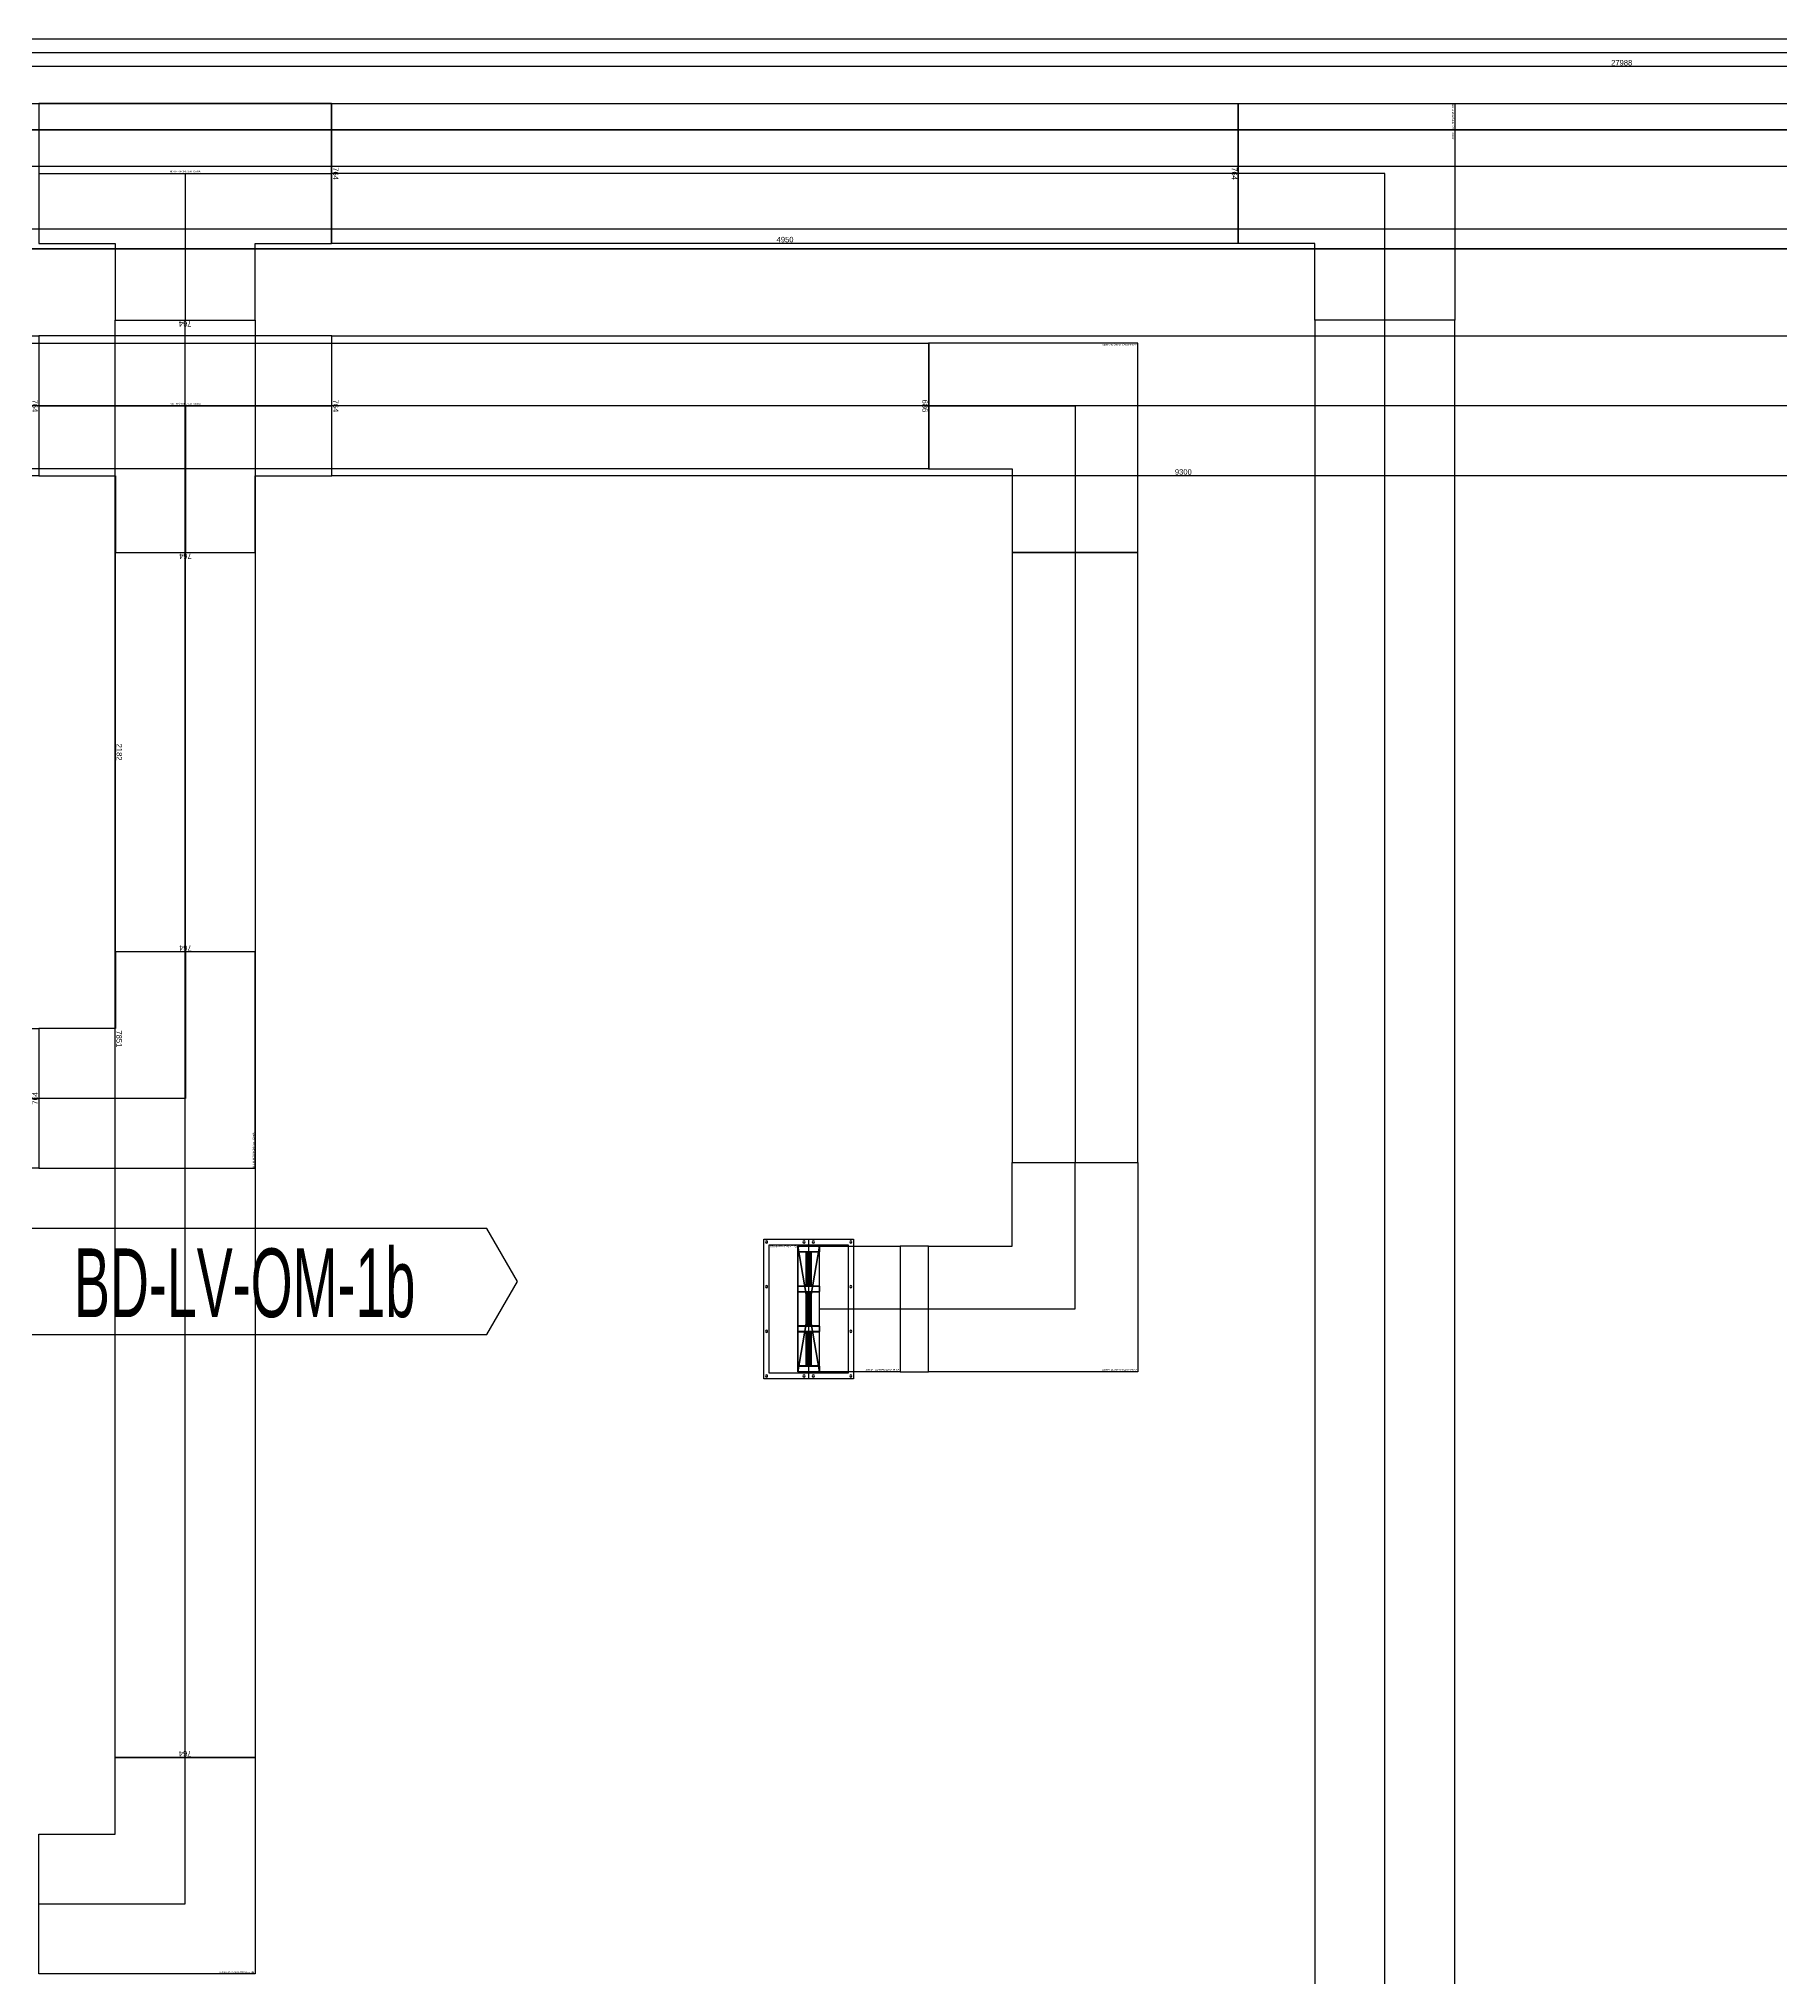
# Model space of a CAD drawing. Header units: millimetres. Extents: x 28486 to 374549, y -351975 to 868946.
# Drawn here: x 128403 to 137914, y -240095 to -229508 of the extents above; entities that cross this region are included whole.
import ezdxf
from ezdxf.enums import TextEntityAlignment as Align

# ---------------------------------------------------------------- set-up
doc = ezdxf.new("R2010")
doc.units = ezdxf.units.MM
doc.header["$LTSCALE"] = 150
doc.layers.get('Defpoints').update_dxf_attribs({"color": 150})
for name, color, linetype in [('-----27 Bus Duct_HV_6.6kV', 130, 'Continuous'), ('-----27 Bus Duct_HV_6.6kV (추후 증설용)', 150, 'Continuous'), ('-----27 Bus Duct_HV_IT BACK UP B', 3, 'Continuous'), ('-----27 Bus Duct_LV_380-220V_IT BACK UP', 2, 'Continuous'), ('-----27 Bus Duct_LV_380-220V_LOAD BANK', 7, 'Continuous'), ('-----27 Bus Duct_LV_380-220V_UT', 41, 'Continuous'), ('-----27 Bus Duct_LV_380-220V_UT B', 71, 'Continuous'), ('-----29 주기', 1, 'Continuous'), ('-----30 Text', 2, 'Continuous')]:
    doc.layers.add(name, color=color, linetype=linetype)
doc.styles.add('ELEC', font='')
doc.styles.get("Standard").update_dxf_attribs({"font": ''})
doc.styles.get('ELEC').set_extended_font_data('Dotum')
doc.styles.get('Standard').set_extended_font_data('Dotum')
doc.dimstyles.new('전기통신참고용-치수', dxfattribs={"dimscale": 15, "dimtxt": 2, "dimasz": 0, "dimexe": 0, "dimexo": 0, "dimgap": 0.4, "dimtad": 4, "dimdec": 0, "dimzin": 0, "dimdsep": 46, "dimtxsty": 'Standard', "dimblk": 'NONE', "dimcen": 0, "dimse1": 1, "dimse2": 1, "dimsd1": 1, "dimsd2": 1, "dimclrd": 8, "dimclre": 8, "dimclrt": 8, "dimadec": 0, "dimazin": 0, "dimtfac": 1, "dimtdec": 0, "dimtix": 1, "dimtmove": 2, "dimatfit": 0, "dimldrblk": 'NONE', "dimfxl": 2, "dimtolj": 1, "dimtzin": 0, "dimarcsym": 0})

# ---------------------------------------------------------------- blocks, each defined once
blk = doc.blocks.new('*U79')
at = {"color": 1}
for p, q in [((60, 343), (-60, -343)), ((-60, 343), (60, -343))]:
    blk.add_line(p, q, dxfattribs=at)
at = {"color": 0}
blk.add_line((0, 381.5), (0, -381.5), dxfattribs=at)
for points in [[(-245, -381.5), (245, -381.5), (245, 381.5), (-245, 381.5)], [(-215, -350.5), (215, -350.5), (215, 350.5), (-215, 350.5)]]:
    blk.add_lwpolyline(points, close=True, dxfattribs=at)
at = {"color": 1}
blk.add_lwpolyline([(60, -343), (-60, -343), (-60, 343), (60, 343)], close=True, dxfattribs=at)
for points in [[(-60, 123, -0.41421356), (-58, 125), (-17.2, 125, 0.41421356), (-16.2, 126), (-16.2, 310, 0.41421356), (-17.2, 311), (-58, 311, -0.41421356), (-60, 313), (-60, 343, -0.41421356), (-59, 342), (-59, 313, 0.41421356), (-58, 312), (58, 312, 0.41421356), (59, 313), (59, 342, -0.41421356), (60, 343), (60, 313, -0.41421356), (58, 311), (17.2, 311, 0.41421356), (16.2, 310), (16.2, 126, 0.41421356), (17.2, 125), (58, 125, -0.41421356), (60, 123), (60, 111, -0.41421356), (59, 112), (59, 123, 0.41421356), (58, 124), (-58, 124, 0.41421356), (-59, 123), (-59, 112, -0.41421356), (-60, 111), (-60, 111), (-60, 111), (-60, 111)], [(-15.2, 126), (-15.2, 310, -0.41421356), (-14.2, 311), (14.2, 311, -0.41421356), (15.2, 310), (15.2, 126, -0.41421356), (14.2, 125), (-14.2, 125, -0.41421356)], [(-14.2, 127), (-14.2, 309, -0.41421356), (-13.2, 310), (-8.85, 310, -0.41421356), (-7.85, 309), (-7.85, 127, -0.41421356), (-8.85, 126), (-13.2, 126, -0.41421356)], [(-6.85, 127), (-6.85, 309, -0.41421356), (-5.85, 310), (-1.5, 310, -0.41421356), (-0.5, 309), (-0.5, 127, -0.41421356), (-1.5, 126), (-5.85, 126, -0.41421356)], [(0.5, 127), (0.5, 309, -0.41421356), (1.5, 310), (5.85, 310, -0.41421356), (6.85, 309), (6.85, 127, -0.41421356), (5.85, 126), (1.5, 126, -0.41421356)], [(7.85, 127), (7.85, 309, -0.41421356), (8.85, 310), (13.2, 310, -0.41421356), (14.2, 309), (14.2, 127, -0.41421356), (13.2, 126), (8.85, 126, -0.41421356)], [(-60, -95, -0.41421356), (-58, -93), (-17.2, -93, 0.41421356), (-16.2, -92), (-16.2, 92, 0.41421356), (-17.2, 93), (-58, 93, -0.41421356), (-60, 95), (-60, 109, -0.41421356), (-59, 108), (-59, 95, 0.41421356), (-58, 94), (58, 94, 0.41421356), (59, 95), (59, 108, -0.41421356), (60, 109), (60, 95, -0.41421356), (58, 93), (17.2, 93, 0.41421356), (16.2, 92), (16.2, -92, 0.41421356), (17.2, -93), (58, -93, -0.41421356), (60, -95), (60, -108, -0.41421356), (59, -107), (59, -95, 0.41421356), (58, -94), (-58, -94, 0.41421356), (-59, -95), (-59, -107, -0.41421356), (-60, -108), (-60, -108), (-60, -108), (-60, -108)], [(-15.2, -92), (-15.2, 92, -0.41421356), (-14.2, 93), (14.2, 93, -0.41421356), (15.2, 92), (15.2, -92, -0.41421356), (14.2, -93), (-14.2, -93, -0.41421356)], [(-14.2, -91), (-14.2, 91, -0.41421356), (-13.2, 92), (-8.85, 92, -0.41421356), (-7.85, 91), (-7.85, -91, -0.41421356), (-8.85, -92), (-13.2, -92, -0.41421356)], [(-6.85, -91), (-6.85, 91, -0.41421356), (-5.85, 92), (-1.5, 92, -0.41421356), (-0.5, 91), (-0.5, -91, -0.41421356), (-1.5, -92), (-5.85, -92, -0.41421356)], [(0.5, -91), (0.5, 91, -0.41421356), (1.5, 92), (5.85, 92, -0.41421356), (6.85, 91), (6.85, -91, -0.41421356), (5.85, -92), (1.5, -92, -0.41421356)], [(7.85, -91), (7.85, 91, -0.41421356), (8.85, 92), (13.2, 92, -0.41421356), (14.2, 91), (14.2, -91, -0.41421356), (13.2, -92), (8.85, -92, -0.41421356)], [(-60, -313, -0.41421356), (-58, -311), (-17.2, -311, 0.41421356), (-16.2, -310), (-16.2, -126, 0.41421356), (-17.2, -125), (-58, -125, -0.41421356), (-60, -123), (-60, -110, -0.41421356), (-59, -111), (-59, -123, 0.41421356), (-58, -124), (58, -124, 0.41421356), (59, -123), (59, -111, -0.41421356), (60, -110), (60, -123, -0.41421356), (58, -125), (17.2, -125, 0.41421356), (16.2, -126), (16.2, -310, 0.41421356), (17.2, -311), (58, -311, -0.41421356), (60, -313), (60, -343, -0.41421356), (59, -342), (59, -313, 0.41421356), (58, -312), (-58, -312, 0.41421356), (-59, -313), (-59, -342, -0.41421356), (-60, -343), (-60, -343), (-60, -343), (-60, -343)], [(-15.2, -310), (-15.2, -126, -0.41421356), (-14.2, -125), (14.2, -125, -0.41421356), (15.2, -126), (15.2, -310, -0.41421356), (14.2, -311), (-14.2, -311, -0.41421356)], [(-14.2, -309), (-14.2, -127, -0.41421356), (-13.2, -126), (-8.85, -126, -0.41421356), (-7.85, -127), (-7.85, -309, -0.41421356), (-8.85, -310), (-13.2, -310, -0.41421356)], [(-6.85, -309), (-6.85, -127, -0.41421356), (-5.85, -126), (-1.5, -126, -0.41421356), (-0.5, -127), (-0.5, -309, -0.41421356), (-1.5, -310), (-5.85, -310, -0.41421356)], [(0.5, -309), (0.5, -127, -0.41421356), (1.5, -126), (5.85, -126, -0.41421356), (6.85, -127), (6.85, -309, -0.41421356), (5.85, -310), (1.5, -310, -0.41421356)], [(7.85, -309), (7.85, -127, -0.41421356), (8.85, -126), (13.2, -126, -0.41421356), (14.2, -127), (14.2, -309, -0.41421356), (13.2, -310), (8.85, -310, -0.41421356)]]:
    blk.add_lwpolyline(points, format="xyb", close=True, dxfattribs=at)
at = {"color": 0}
for centre in [(-230, 366), (-25, 366), (25, 366), (230, 366), (-230, 122), (230, 122), (-230, -122), (230, -122), (-230, -366), (-25, -366), (25, -366), (230, -366)]:
    blk.add_circle(centre, 6, dxfattribs=at)
at = {"color": 0, "style": 'ELEC'}
blk.add_text('BD Flanged End-AL 5000A', height=10, dxfattribs=at).set_placement((-210, -340.5), align=Align.MIDDLE_LEFT)
blk = doc.blocks.new('*U69')
at = {"color": 1}
for p, q in [((340, 343), (220, -343)), ((220, 343), (340, -343))]:
    blk.add_line(p, q, dxfattribs=at)
at = {"color": 0}
blk.add_lwpolyline([(-220, -343), (220, -343), (220, 343), (-220, 343)], close=True, dxfattribs=at)
blk.add_lwpolyline([(220, -343), (340, -343), (340, 343), (220, 343)], dxfattribs=at)
at = {"color": 1}
for points in [[(220, 123, -0.41421356), (222, 125), (262.8, 125, 0.41421356), (263.8, 126), (263.8, 310, 0.41421356), (262.8, 311), (222, 311, -0.41421356), (220, 313), (220, 343, -0.41421356), (221, 342), (221, 313, 0.41421356), (222, 312), (338, 312, 0.41421356), (339, 313), (339, 342, -0.41421356), (340, 343), (340, 313, -0.41421356), (338, 311), (297.2, 311, 0.41421356), (296.2, 310), (296.2, 126, 0.41421356), (297.2, 125), (338, 125, -0.41421356), (340, 123), (340, 111, -0.41421356), (339, 112), (339, 123, 0.41421356), (338, 124), (222, 124, 0.41421356), (221, 123), (221, 112, -0.41421356), (220, 111), (220, 111), (220, 111), (220, 111)], [(264.8, 126), (264.8, 310, -0.41421356), (265.8, 311), (294.2, 311, -0.41421356), (295.2, 310), (295.2, 126, -0.41421356), (294.2, 125), (265.8, 125, -0.41421356)], [(265.8, 127), (265.8, 309, -0.41421356), (266.8, 310), (271.15, 310, -0.41421356), (272.15, 309), (272.15, 127, -0.41421356), (271.15, 126), (266.8, 126, -0.41421356)], [(273.15, 127), (273.15, 309, -0.41421356), (274.15, 310), (278.5, 310, -0.41421356), (279.5, 309), (279.5, 127, -0.41421356), (278.5, 126), (274.15, 126, -0.41421356)], [(280.5, 127), (280.5, 309, -0.41421356), (281.5, 310), (285.85, 310, -0.41421356), (286.85, 309), (286.85, 127, -0.41421356), (285.85, 126), (281.5, 126, -0.41421356)], [(287.85, 127), (287.85, 309, -0.41421356), (288.85, 310), (293.2, 310, -0.41421356), (294.2, 309), (294.2, 127, -0.41421356), (293.2, 126), (288.85, 126, -0.41421356)], [(220, -95, -0.41421356), (222, -93), (262.8, -93, 0.41421356), (263.8, -92), (263.8, 92, 0.41421356), (262.8, 93), (222, 93, -0.41421356), (220, 95), (220, 109, -0.41421356), (221, 108), (221, 95, 0.41421356), (222, 94), (338, 94, 0.41421356), (339, 95), (339, 108, -0.41421356), (340, 109), (340, 95, -0.41421356), (338, 93), (297.2, 93, 0.41421356), (296.2, 92), (296.2, -92, 0.41421356), (297.2, -93), (338, -93, -0.41421356), (340, -95), (340, -108, -0.41421356), (339, -107), (339, -95, 0.41421356), (338, -94), (222, -94, 0.41421356), (221, -95), (221, -107, -0.41421356), (220, -108), (220, -108), (220, -108), (220, -108)], [(264.8, -92), (264.8, 92, -0.41421356), (265.8, 93), (294.2, 93, -0.41421356), (295.2, 92), (295.2, -92, -0.41421356), (294.2, -93), (265.8, -93, -0.41421356)], [(265.8, -91), (265.8, 91, -0.41421356), (266.8, 92), (271.15, 92, -0.41421356), (272.15, 91), (272.15, -91, -0.41421356), (271.15, -92), (266.8, -92, -0.41421356)], [(273.15, -91), (273.15, 91, -0.41421356), (274.15, 92), (278.5, 92, -0.41421356), (279.5, 91), (279.5, -91, -0.41421356), (278.5, -92), (274.15, -92, -0.41421356)], [(280.5, -91), (280.5, 91, -0.41421356), (281.5, 92), (285.85, 92, -0.41421356), (286.85, 91), (286.85, -91, -0.41421356), (285.85, -92), (281.5, -92, -0.41421356)], [(287.85, -91), (287.85, 91, -0.41421356), (288.85, 92), (293.2, 92, -0.41421356), (294.2, 91), (294.2, -91, -0.41421356), (293.2, -92), (288.85, -92, -0.41421356)], [(220, -313, -0.41421356), (222, -311), (262.8, -311, 0.41421356), (263.8, -310), (263.8, -126, 0.41421356), (262.8, -125), (222, -125, -0.41421356), (220, -123), (220, -110, -0.41421356), (221, -111), (221, -123, 0.41421356), (222, -124), (338, -124, 0.41421356), (339, -123), (339, -111, -0.41421356), (340, -110), (340, -123, -0.41421356), (338, -125), (297.2, -125, 0.41421356), (296.2, -126), (296.2, -310, 0.41421356), (297.2, -311), (338, -311, -0.41421356), (340, -313), (340, -343, -0.41421356), (339, -342), (339, -313, 0.41421356), (338, -312), (222, -312, 0.41421356), (221, -313), (221, -342, -0.41421356), (220, -343), (220, -343), (220, -343), (220, -343)], [(264.8, -310), (264.8, -126, -0.41421356), (265.8, -125), (294.2, -125, -0.41421356), (295.2, -126), (295.2, -310, -0.41421356), (294.2, -311), (265.8, -311, -0.41421356)], [(265.8, -309), (265.8, -127, -0.41421356), (266.8, -126), (271.15, -126, -0.41421356), (272.15, -127), (272.15, -309, -0.41421356), (271.15, -310), (266.8, -310, -0.41421356)], [(273.15, -309), (273.15, -127, -0.41421356), (274.15, -126), (278.5, -126, -0.41421356), (279.5, -127), (279.5, -309, -0.41421356), (278.5, -310), (274.15, -310, -0.41421356)], [(280.5, -309), (280.5, -127, -0.41421356), (281.5, -126), (285.85, -126, -0.41421356), (286.85, -127), (286.85, -309, -0.41421356), (285.85, -310), (281.5, -310, -0.41421356)], [(287.85, -309), (287.85, -127, -0.41421356), (288.85, -126), (293.2, -126, -0.41421356), (294.2, -127), (294.2, -309, -0.41421356), (293.2, -310), (288.85, -310, -0.41421356)]]:
    blk.add_lwpolyline(points, format="xyb", close=True, dxfattribs=at)
blk.add_lwpolyline([(220, 0), (-220, 0)], dxfattribs=at)
at = {"color": 0, "style": 'ELEC'}
blk.add_text('BD ELBOW(VERT)-AL 5000A', height=10, dxfattribs=at).set_placement((-215, -333), align=Align.MIDDLE_LEFT)
blk = doc.blocks.new('*D267')
at = {"layer": 'Defpoints', "color": 0, "transparency": 16777216}
for p in [(0, 3000), (686, 3000), (686, 3000)]:
    blk.add_point(p, dxfattribs=at)
at = {"color": 0, "transparency": 16777216, "insert": (343, 2979), "char_height": 30, "attachment_point": 5}
blk.add_mtext('\\A1;{\\C0;686}', dxfattribs=at)
blk = doc.blocks.new('_None')
blk = doc.blocks.new('*D268')
at = {"layer": 'Defpoints', "color": 0, "transparency": 16777216}
for p in [(686, 3000), (686, 3000), (686, 2845)]:
    blk.add_point(p, dxfattribs=at)
at = {"color": 0, "transparency": 16777216, "insert": (665, 2923), "char_height": 30, "attachment_point": 5, "rotation": 90}
blk.add_mtext('\\A1;{\\C0;155}', dxfattribs=at)
blk = doc.blocks.new('*D269')
at = {"layer": 'Defpoints', "color": 0, "transparency": 16777216}
for p in [(0, 2845), (686, 2845), (686, 2845)]:
    blk.add_point(p, dxfattribs=at)
at = {"color": 0, "transparency": 16777216, "insert": (343, 2866), "char_height": 30, "attachment_point": 5}
blk.add_mtext('\\A1;{\\C0;686}', dxfattribs=at)
blk = doc.blocks.new('*U74')
at = {"color": 0}
blk.add_lwpolyline([(-343, -343), (800, -343), (800, 343), (343, 343), (343, 800), (-343, 800)], close=True, dxfattribs=at)
at = {"color": 1}
blk.add_lwpolyline([(800, 0), (0, 0), (0, 800)], dxfattribs=at)
at = {"color": 0, "style": 'ELEC'}
blk.add_text('BD ELBOW(HORIZ)-AL 5000A', height=10, dxfattribs=at).set_placement((-338, -333), align=Align.MIDDLE_LEFT)
blk = doc.blocks.new('*D656')
at = {"layer": 'Defpoints', "color": 0, "transparency": 16777216}
for p in [(0, 6177), (686, 6177), (686, 6177)]:
    blk.add_point(p, dxfattribs=at)
at = {"color": 0, "transparency": 16777216, "insert": (343, 6156), "char_height": 30, "attachment_point": 5}
blk.add_mtext('\\A1;{\\C0;686}', dxfattribs=at)
blk = doc.blocks.new('*D657')
at = {"layer": 'Defpoints', "color": 0, "transparency": 16777216}
for p in [(686, 6177), (686, 6177), (686, 2845)]:
    blk.add_point(p, dxfattribs=at)
at = {"color": 0, "transparency": 16777216, "insert": (665, 4511), "char_height": 30, "attachment_point": 5, "rotation": 90}
blk.add_mtext('\\A1;{\\C0;3332}', dxfattribs=at)
blk = doc.blocks.new('*D658')
at = {"layer": 'Defpoints', "color": 0, "transparency": 16777216}
for p in [(0, 2845), (686, 2845), (686, 2845)]:
    blk.add_point(p, dxfattribs=at)
at = {"color": 0, "transparency": 16777216, "insert": (343, 2866), "char_height": 30, "attachment_point": 5}
blk.add_mtext('\\A1;{\\C0;686}', dxfattribs=at)
blk = doc.blocks.new('*D660')
at = {"layer": 'Defpoints', "color": 0, "transparency": 16777216}
for p in [(0, 910), (686, 910), (686, 910)]:
    blk.add_point(p, dxfattribs=at)
at = {"color": 0, "transparency": 16777216, "insert": (343, 889), "char_height": 30, "attachment_point": 5}
blk.add_mtext('\\A1;{\\C0;686}', dxfattribs=at)
blk = doc.blocks.new('*D661')
at = {"layer": 'Defpoints', "color": 0, "transparency": 16777216}
for p in [(686, 910), (686, 910), (686, -11450)]:
    blk.add_point(p, dxfattribs=at)
at = {"color": 0, "transparency": 16777216, "insert": (665, -5270), "char_height": 30, "attachment_point": 5, "rotation": 90}
blk.add_mtext('\\A1;{\\C0;12360}', dxfattribs=at)
blk = doc.blocks.new('*D662')
at = {"layer": 'Defpoints', "color": 0, "transparency": 16777216}
for p in [(0, -11450), (686, -11450), (686, -11450)]:
    blk.add_point(p, dxfattribs=at)
at = {"color": 0, "transparency": 16777216, "insert": (343, -11429), "char_height": 30, "attachment_point": 5}
blk.add_mtext('\\A1;{\\C0;686}', dxfattribs=at)
blk = doc.blocks.new('*U15')
at = {"color": 0}
blk.add_lwpolyline([(-382, -382), (800, -382), (800, 382), (382, 382), (382, 800), (-382, 800)], close=True, dxfattribs=at)
at = {"color": 1}
blk.add_lwpolyline([(800, 0), (0, 0), (0, 800)], dxfattribs=at)
at = {"color": 0, "style": 'ELEC'}
blk.add_text('BD ELBOW(HORIZ)-AL 6300A', height=10, dxfattribs=at).set_placement((-377, -372), align=Align.MIDDLE_LEFT)
blk = doc.blocks.new('*U987')
at = {"color": 1}
blk.add_line((343, 36722.9), (343, -783.2), dxfattribs=at)
at = {"color": 0}
blk.add_lwpolyline([(686, -783.2), (0, -783.2), (0, 36722.9), (686, 36722.9)], close=True, dxfattribs=at)
blk = doc.blocks.new('*D732')
at = {"layer": 'Defpoints', "color": 0, "transparency": 16777216}
for p in [(0, 11970), (764, 11970), (764, 11970)]:
    blk.add_point(p, dxfattribs=at)
at = {"color": 0, "transparency": 16777216, "insert": (382, 11949), "char_height": 30, "attachment_point": 5}
blk.add_mtext('\\A1;{\\C0;764}', dxfattribs=at)
blk = doc.blocks.new('*D733')
at = {"layer": 'Defpoints', "color": 0, "transparency": 16777216}
for p in [(764, 11970), (764, 11970), (764, 4469)]:
    blk.add_point(p, dxfattribs=at)
at = {"color": 0, "transparency": 16777216, "insert": (743, 8220), "char_height": 30, "attachment_point": 5, "rotation": 90}
blk.add_mtext('\\A1;{\\C0;7500}', dxfattribs=at)
blk = doc.blocks.new('*D734')
at = {"layer": 'Defpoints', "color": 0, "transparency": 16777216}
for p in [(0, 4469), (764, 4469), (764, 4469)]:
    blk.add_point(p, dxfattribs=at)
at = {"color": 0, "transparency": 16777216, "insert": (382, 4490), "char_height": 30, "attachment_point": 5}
blk.add_mtext('\\A1;{\\C0;764}', dxfattribs=at)
blk = doc.blocks.new('*U21')
at = {"color": 0}
blk.add_lwpolyline([(-800, -382), (-382, -382), (-382, -800), (382, -800), (382, -382), (800, -382), (800, 382), (-800, 382)], close=True, dxfattribs=at)
at = {"color": 1}
for points in [[(-800, 0), (800, 0)], [(0, 0), (0, -800)]]:
    blk.add_lwpolyline(points, dxfattribs=at)
at = {"color": 0, "style": 'ELEC'}
blk.add_text('BD TEE(HORIZ)-AL 6300A', height=10, dxfattribs=at).set_placement((0, 10), align=Align.MIDDLE)
blk = doc.blocks.new('*D724')
at = {"layer": 'Defpoints', "color": 0, "transparency": 16777216}
for p in [(0, 6395), (764, 6395), (764, 6395)]:
    blk.add_point(p, dxfattribs=at)
at = {"color": 0, "transparency": 16777216, "insert": (382, 6374), "char_height": 30, "attachment_point": 5}
blk.add_mtext('\\A1;{\\C0;764}', dxfattribs=at)
blk = doc.blocks.new('*D725')
at = {"layer": 'Defpoints', "color": 0, "transparency": 16777216}
for p in [(764, 6395), (764, 6395), (764, -2905)]:
    blk.add_point(p, dxfattribs=at)
at = {"color": 0, "transparency": 16777216, "insert": (743, 1745), "char_height": 30, "attachment_point": 5, "rotation": 90}
blk.add_mtext('\\A1;{\\C0;9300}', dxfattribs=at)
blk = doc.blocks.new('*D726')
at = {"layer": 'Defpoints', "color": 0, "transparency": 16777216}
for p in [(0, -2905), (764, -2905), (764, -2905)]:
    blk.add_point(p, dxfattribs=at)
at = {"color": 0, "transparency": 16777216, "insert": (382, -2884), "char_height": 30, "attachment_point": 5}
blk.add_mtext('\\A1;{\\C0;764}', dxfattribs=at)
blk = doc.blocks.new('*D199')
at = {"layer": 'Defpoints', "color": 0, "transparency": 16777216}
for p in [(0, 34419), (152, 34419), (152, 34419)]:
    blk.add_point(p, dxfattribs=at)
at = {"color": 0, "transparency": 16777216, "insert": (76, 34398), "char_height": 30, "attachment_point": 5}
blk.add_mtext('\\A1;{\\C0;152}', dxfattribs=at)
blk = doc.blocks.new('*D200')
at = {"layer": 'Defpoints', "color": 0, "transparency": 16777216}
for p in [(152, 34419), (152, 34419), (152, 6431)]:
    blk.add_point(p, dxfattribs=at)
at = {"color": 0, "transparency": 16777216, "insert": (131, 20425), "char_height": 30, "attachment_point": 5, "rotation": 90}
blk.add_mtext('\\A1;{\\C0;27988}', dxfattribs=at)
blk = doc.blocks.new('*D201')
at = {"layer": 'Defpoints', "color": 0, "transparency": 16777216}
for p in [(0, 6431), (152, 6431), (152, 6431)]:
    blk.add_point(p, dxfattribs=at)
at = {"color": 0, "transparency": 16777216, "insert": (76, 6452), "char_height": 30, "attachment_point": 5}
blk.add_mtext('\\A1;{\\C0;152}', dxfattribs=at)
blk = doc.blocks.new('*D736')
at = {"layer": 'Defpoints', "color": 0, "transparency": 16777216}
for p in [(0, 3000), (764, 3000), (764, 3000)]:
    blk.add_point(p, dxfattribs=at)
at = {"color": 0, "transparency": 16777216, "insert": (382, 2979), "char_height": 30, "attachment_point": 5}
blk.add_mtext('\\A1;{\\C0;764}', dxfattribs=at)
blk = doc.blocks.new('*D737')
at = {"layer": 'Defpoints', "color": 0, "transparency": 16777216}
for p in [(764, 3000), (764, 3000), (764, 818)]:
    blk.add_point(p, dxfattribs=at)
at = {"color": 0, "transparency": 16777216, "insert": (743, 1909), "char_height": 30, "attachment_point": 5, "rotation": 90}
blk.add_mtext('\\A1;{\\C0;2182}', dxfattribs=at)
blk = doc.blocks.new('*D738')
at = {"layer": 'Defpoints', "color": 0, "transparency": 16777216}
for p in [(0, 818), (764, 818), (764, 818)]:
    blk.add_point(p, dxfattribs=at)
at = {"color": 0, "transparency": 16777216, "insert": (382, 839), "char_height": 30, "attachment_point": 5}
blk.add_mtext('\\A1;{\\C0;764}', dxfattribs=at)
blk = doc.blocks.new('*D728')
at = {"layer": 'Defpoints', "color": 0, "transparency": 16777216}
for p in [(0, 3000), (764, 3000), (764, 3000)]:
    blk.add_point(p, dxfattribs=at)
at = {"color": 0, "transparency": 16777216, "insert": (382, 2979), "char_height": 30, "attachment_point": 5}
blk.add_mtext('\\A1;{\\C0;764}', dxfattribs=at)
blk = doc.blocks.new('*D729')
at = {"layer": 'Defpoints', "color": 0, "transparency": 16777216}
for p in [(764, 3000), (764, 3000), (764, 2505)]:
    blk.add_point(p, dxfattribs=at)
at = {"color": 0, "transparency": 16777216, "insert": (743, 2752), "char_height": 30, "attachment_point": 5, "rotation": 90}
blk.add_mtext('\\A1;{\\C0;495}', dxfattribs=at)
blk = doc.blocks.new('*D730')
at = {"layer": 'Defpoints', "color": 0, "transparency": 16777216}
for p in [(0, 2505), (764, 2505), (764, 2505)]:
    blk.add_point(p, dxfattribs=at)
at = {"color": 0, "transparency": 16777216, "insert": (382, 2526), "char_height": 30, "attachment_point": 5}
blk.add_mtext('\\A1;{\\C0;764}', dxfattribs=at)
blk = doc.blocks.new('*D832')
at = {"layer": 'Defpoints', "color": 0, "transparency": 16777216}
for p in [(0, 17640), (764, 17640), (764, 17640)]:
    blk.add_point(p, dxfattribs=at)
at = {"color": 0, "transparency": 16777216, "insert": (382, 17619), "char_height": 30, "attachment_point": 5}
blk.add_mtext('\\A1;{\\C0;764}', dxfattribs=at)
blk = doc.blocks.new('*D833')
at = {"layer": 'Defpoints', "color": 0, "transparency": 16777216}
for p in [(764, 17640), (764, 17640), (764, 8189)]:
    blk.add_point(p, dxfattribs=at)
at = {"color": 0, "transparency": 16777216, "insert": (743, 12915), "char_height": 30, "attachment_point": 5, "rotation": 90}
blk.add_mtext('\\A1;{\\C0;9451}', dxfattribs=at)
blk = doc.blocks.new('*D834')
at = {"layer": 'Defpoints', "color": 0, "transparency": 16777216}
for p in [(0, 8189), (764, 8189), (764, 8189)]:
    blk.add_point(p, dxfattribs=at)
at = {"color": 0, "transparency": 16777216, "insert": (382, 8210), "char_height": 30, "attachment_point": 5}
blk.add_mtext('\\A1;{\\C0;764}', dxfattribs=at)
blk = doc.blocks.new('*D836')
at = {"layer": 'Defpoints', "color": 0, "transparency": 16777216}
for p in [(0, 17640), (764, 17640), (764, 17640)]:
    blk.add_point(p, dxfattribs=at)
at = {"color": 0, "transparency": 16777216, "insert": (382, 17619), "char_height": 30, "attachment_point": 5}
blk.add_mtext('\\A1;{\\C0;764}', dxfattribs=at)
blk = doc.blocks.new('*D837')
at = {"layer": 'Defpoints', "color": 0, "transparency": 16777216}
for p in [(764, 17640), (764, 17640), (764, 9789)]:
    blk.add_point(p, dxfattribs=at)
at = {"color": 0, "transparency": 16777216, "insert": (743, 13715), "char_height": 30, "attachment_point": 5, "rotation": 90}
blk.add_mtext('\\A1;{\\C0;7851}', dxfattribs=at)
blk = doc.blocks.new('*D838')
at = {"layer": 'Defpoints', "color": 0, "transparency": 16777216}
for p in [(0, 9789), (764, 9789), (764, 9789)]:
    blk.add_point(p, dxfattribs=at)
at = {"color": 0, "transparency": 16777216, "insert": (382, 9810), "char_height": 30, "attachment_point": 5}
blk.add_mtext('\\A1;{\\C0;764}', dxfattribs=at)
blk = doc.blocks.new('*D840')
at = {"layer": 'Defpoints', "color": 0, "transparency": 16777216}
for p in [(0, 8166), (764, 8166), (764, 8166)]:
    blk.add_point(p, dxfattribs=at)
at = {"color": 0, "transparency": 16777216, "insert": (382, 8145), "char_height": 30, "attachment_point": 5}
blk.add_mtext('\\A1;{\\C0;764}', dxfattribs=at)
blk = doc.blocks.new('*D841')
at = {"layer": 'Defpoints', "color": 0, "transparency": 16777216}
for p in [(764, 8166), (764, 8166), (764, 3216)]:
    blk.add_point(p, dxfattribs=at)
at = {"color": 0, "transparency": 16777216, "insert": (743, 5691), "char_height": 30, "attachment_point": 5, "rotation": 90}
blk.add_mtext('\\A1;{\\C0;4950}', dxfattribs=at)
blk = doc.blocks.new('*D842')
at = {"layer": 'Defpoints', "color": 0, "transparency": 16777216}
for p in [(0, 3216), (764, 3216), (764, 3216)]:
    blk.add_point(p, dxfattribs=at)
at = {"color": 0, "transparency": 16777216, "insert": (382, 3237), "char_height": 30, "attachment_point": 5}
blk.add_mtext('\\A1;{\\C0;764}', dxfattribs=at)
blk = doc.blocks.new('*U266')
at = {"color": 1}
blk.add_line((343, 3000), (343, 2845), dxfattribs=at)
at = {"color": 0}
blk.add_lwpolyline([(686, 2845), (0, 2845), (0, 3000), (686, 3000)], close=True, dxfattribs=at)
for base, p1, p2, override, picture, middle in [((686, 3000), (0, 3000), (686, 3000), {"dimtxsty": 'Standard', "dimclrd": 0, "dimclre": 0, "dimclrt": 0}, '*D267', (343, 2979)), ((686, 2845), (0, 2845), (686, 2845), {"dimtad": 1, "dimtxsty": 'Standard', "dimclrd": 0, "dimclre": 0, "dimclrt": 0}, '*D269', (343, 2866))]:
    dim = blk.add_linear_dim(base=base, p1=p1, p2=p2, text='{\\C0;<>}', dimstyle='전기통신참고용-치수', override=override, dxfattribs=at)
    dim.commit()
    dim.dimension.update_dxf_attribs({"geometry": picture, "text_midpoint": middle})
dim = blk.add_linear_dim(base=(686, 3000), p1=(686, 2845), p2=(686, 3000), angle=90, text='{\\C0;<>}', dimstyle='전기통신참고용-치수', override={"dimtad": 1, "dimtxsty": 'Standard', "dimclrd": 0, "dimclre": 0, "dimclrt": 0}, dxfattribs=at)
dim.commit()
dim.dimension.update_dxf_attribs({"geometry": '*D268', "text_midpoint": (665, 2922.5)})
blk = doc.blocks.new('*U655')
at = {"color": 1}
blk.add_line((343, 6177), (343, 2845), dxfattribs=at)
at = {"color": 0}
blk.add_lwpolyline([(686, 2845), (0, 2845), (0, 6177), (686, 6177)], close=True, dxfattribs=at)
for base, p1, p2, override, picture, middle in [((686, 6177), (0, 6177), (686, 6177), {"dimtxsty": 'Standard', "dimclrd": 0, "dimclre": 0, "dimclrt": 0}, '*D656', (343, 6156)), ((686, 2845), (0, 2845), (686, 2845), {"dimtad": 1, "dimtxsty": 'Standard', "dimclrd": 0, "dimclre": 0, "dimclrt": 0}, '*D658', (343, 2866))]:
    dim = blk.add_linear_dim(base=base, p1=p1, p2=p2, text='{\\C0;<>}', dimstyle='전기통신참고용-치수', override=override, dxfattribs=at)
    dim.commit()
    dim.dimension.update_dxf_attribs({"geometry": picture, "text_midpoint": middle})
dim = blk.add_linear_dim(base=(686, 6177), p1=(686, 2845), p2=(686, 6177), angle=90, text='{\\C0;<>}', dimstyle='전기통신참고용-치수', override={"dimtad": 1, "dimtxsty": 'Standard', "dimclrd": 0, "dimclre": 0, "dimclrt": 0}, dxfattribs=at)
dim.commit()
dim.dimension.update_dxf_attribs({"geometry": '*D657', "text_midpoint": (665, 4511)})
blk = doc.blocks.new('*U659')
at = {"color": 1}
blk.add_line((343, 909.9), (343, -11450), dxfattribs=at)
at = {"color": 0}
blk.add_lwpolyline([(686, -11450), (0, -11450), (0, 909.9), (686, 909.9)], close=True, dxfattribs=at)
for base, p1, p2, override, picture, middle in [((686, 909.9), (0, 909.9), (686, 909.9), {"dimtxsty": 'Standard', "dimclrd": 0, "dimclre": 0, "dimclrt": 0}, '*D660', (343, 888.8)), ((686, -11450), (0, -11450), (686, -11450), {"dimtad": 1, "dimtxsty": 'Standard', "dimclrd": 0, "dimclre": 0, "dimclrt": 0}, '*D662', (343, -11429))]:
    dim = blk.add_linear_dim(base=base, p1=p1, p2=p2, text='{\\C0;<>}', dimstyle='전기통신참고용-치수', override=override, dxfattribs=at)
    dim.commit()
    dim.dimension.update_dxf_attribs({"geometry": picture, "text_midpoint": middle})
dim = blk.add_linear_dim(base=(686, 909.9), p1=(686, -11450), p2=(686, 909.9), angle=90, text='{\\C0;<>}', dimstyle='전기통신참고용-치수', override={"dimtad": 1, "dimtxsty": 'Standard', "dimclrd": 0, "dimclre": 0, "dimclrt": 0}, dxfattribs=at)
dim.commit()
dim.dimension.update_dxf_attribs({"geometry": '*D661', "text_midpoint": (665, -5270.1)})
blk = doc.blocks.new('*U731')
at = {"color": 1}
blk.add_line((382, 11969.9), (382, 4469.4), dxfattribs=at)
at = {"color": 0}
blk.add_lwpolyline([(764, 4469.4), (0, 4469.4), (0, 11969.9), (764, 11969.9)], close=True, dxfattribs=at)
for base, p1, p2, override, picture, middle in [((764, 11969.9), (0, 11969.9), (764, 11969.9), {"dimtxsty": 'Standard', "dimclrd": 0, "dimclre": 0, "dimclrt": 0}, '*D732', (382, 11948.8)), ((764, 4469.4), (0, 4469.4), (764, 4469.4), {"dimtad": 1, "dimtxsty": 'Standard', "dimclrd": 0, "dimclre": 0, "dimclrt": 0}, '*D734', (382, 4490.4))]:
    dim = blk.add_linear_dim(base=base, p1=p1, p2=p2, text='{\\C0;<>}', dimstyle='전기통신참고용-치수', override=override, dxfattribs=at)
    dim.commit()
    dim.dimension.update_dxf_attribs({"geometry": picture, "text_midpoint": middle})
dim = blk.add_linear_dim(base=(764, 11969.8531), p1=(764, 4469.4283), p2=(764, 11969.8531), angle=90, text='{\\C0;<>}', dimstyle='전기통신참고용-치수', override={"dimtad": 1, "dimtxsty": 'Standard', "dimclrd": 0, "dimclre": 0, "dimclrt": 0}, dxfattribs=at)
dim.commit()
dim.dimension.update_dxf_attribs({"geometry": '*D733', "text_midpoint": (742.9796, 8219.6407)})
blk = doc.blocks.new('*U723')
at = {"color": 1}
blk.add_line((382, 6395.1), (382, -2904.6), dxfattribs=at)
at = {"color": 0}
blk.add_lwpolyline([(764, -2904.6), (0, -2904.6), (0, 6395.1), (764, 6395.1)], close=True, dxfattribs=at)
for base, p1, p2, override, picture, middle in [((764, 6395.1), (0, 6395.1), (764, 6395.1), {"dimtxsty": 'Standard', "dimclrd": 0, "dimclre": 0, "dimclrt": 0}, '*D724', (382, 6374.1)), ((764, -2904.6), (0, -2904.6), (764, -2904.6), {"dimtad": 1, "dimtxsty": 'Standard', "dimclrd": 0, "dimclre": 0, "dimclrt": 0}, '*D726', (382, -2883.6))]:
    dim = blk.add_linear_dim(base=base, p1=p1, p2=p2, text='{\\C0;<>}', dimstyle='전기통신참고용-치수', override=override, dxfattribs=at)
    dim.commit()
    dim.dimension.update_dxf_attribs({"geometry": picture, "text_midpoint": middle})
dim = blk.add_linear_dim(base=(764, 6395.1), p1=(764, -2904.6), p2=(764, 6395.1), angle=90, text='{\\C0;<>}', dimstyle='전기통신참고용-치수', override={"dimtad": 1, "dimtxsty": 'Standard', "dimclrd": 0, "dimclre": 0, "dimclrt": 0}, dxfattribs=at)
dim.commit()
dim.dimension.update_dxf_attribs({"geometry": '*D725', "text_midpoint": (743, 1745.3)})
blk = doc.blocks.new('*U198')
at = {"color": 1}
blk.add_line((76, 34418.8), (76, 6430.9), dxfattribs=at)
at = {"color": 0}
blk.add_lwpolyline([(152, 6430.9), (0, 6430.9), (0, 34418.8), (152, 34418.8)], close=True, dxfattribs=at)
for base, p1, p2, override, picture, middle in [((152, 34418.8), (0, 34418.8), (152, 34418.8), {"dimtxsty": 'Standard', "dimclrd": 0, "dimclre": 0, "dimclrt": 0}, '*D199', (76, 34397.7)), ((152, 6430.9), (0, 6430.9), (152, 6430.9), {"dimtad": 1, "dimtxsty": 'Standard', "dimclrd": 0, "dimclre": 0, "dimclrt": 0}, '*D201', (76, 6451.9))]:
    dim = blk.add_linear_dim(base=base, p1=p1, p2=p2, text='{\\C0;<>}', dimstyle='전기통신참고용-치수', override=override, dxfattribs=at)
    dim.commit()
    dim.dimension.update_dxf_attribs({"geometry": picture, "text_midpoint": middle})
dim = blk.add_linear_dim(base=(152, 34418.8), p1=(152, 6430.9), p2=(152, 34418.8), angle=90, text='{\\C0;<>}', dimstyle='전기통신참고용-치수', override={"dimtad": 1, "dimtxsty": 'Standard', "dimclrd": 0, "dimclre": 0, "dimclrt": 0}, dxfattribs=at)
dim.commit()
dim.dimension.update_dxf_attribs({"geometry": '*D200', "text_midpoint": (131, 20424.8)})
blk = doc.blocks.new('*U735')
at = {"color": 1}
blk.add_line((382, 3000), (382, 818), dxfattribs=at)
at = {"color": 0}
blk.add_lwpolyline([(764, 818), (0, 818), (0, 3000), (764, 3000)], close=True, dxfattribs=at)
for base, p1, p2, override, picture, middle in [((764, 3000), (0, 3000), (764, 3000), {"dimtxsty": 'Standard', "dimclrd": 0, "dimclre": 0, "dimclrt": 0}, '*D736', (382, 2979)), ((764, 818), (0, 818), (764, 818), {"dimtad": 1, "dimtxsty": 'Standard', "dimclrd": 0, "dimclre": 0, "dimclrt": 0}, '*D738', (382, 839))]:
    dim = blk.add_linear_dim(base=base, p1=p1, p2=p2, text='{\\C0;<>}', dimstyle='전기통신참고용-치수', override=override, dxfattribs=at)
    dim.commit()
    dim.dimension.update_dxf_attribs({"geometry": picture, "text_midpoint": middle})
dim = blk.add_linear_dim(base=(764, 3000), p1=(764, 818), p2=(764, 3000), angle=90, text='{\\C0;<>}', dimstyle='전기통신참고용-치수', override={"dimtad": 1, "dimtxsty": 'Standard', "dimclrd": 0, "dimclre": 0, "dimclrt": 0}, dxfattribs=at)
dim.commit()
dim.dimension.update_dxf_attribs({"geometry": '*D737', "text_midpoint": (743, 1909)})
blk = doc.blocks.new('*U727')
at = {"color": 1}
blk.add_line((382, 3000), (382, 2504.6), dxfattribs=at)
at = {"color": 0}
blk.add_lwpolyline([(764, 2504.6), (0, 2504.6), (0, 3000), (764, 3000)], close=True, dxfattribs=at)
for base, p1, p2, override, picture, middle in [((764, 3000), (0, 3000), (764, 3000), {"dimtxsty": 'Standard', "dimclrd": 0, "dimclre": 0, "dimclrt": 0}, '*D728', (382, 2979)), ((764, 2504.6), (0, 2504.6), (764, 2504.6), {"dimtad": 1, "dimtxsty": 'Standard', "dimclrd": 0, "dimclre": 0, "dimclrt": 0}, '*D730', (382, 2525.6))]:
    dim = blk.add_linear_dim(base=base, p1=p1, p2=p2, text='{\\C0;<>}', dimstyle='전기통신참고용-치수', override=override, dxfattribs=at)
    dim.commit()
    dim.dimension.update_dxf_attribs({"geometry": picture, "text_midpoint": middle})
dim = blk.add_linear_dim(base=(764, 3000), p1=(764, 2504.6), p2=(764, 3000), angle=90, text='{\\C0;<>}', dimstyle='전기통신참고용-치수', override={"dimtad": 1, "dimtxsty": 'Standard', "dimclrd": 0, "dimclre": 0, "dimclrt": 0}, dxfattribs=at)
dim.commit()
dim.dimension.update_dxf_attribs({"geometry": '*D729', "text_midpoint": (743, 2752.3)})
blk = doc.blocks.new('*U831')
at = {"color": 1}
blk.add_line((382, 17640.2), (382, 8189.4), dxfattribs=at)
at = {"color": 0}
blk.add_lwpolyline([(764, 8189.4), (0, 8189.4), (0, 17640.2), (764, 17640.2)], close=True, dxfattribs=at)
for base, p1, p2, override, picture, middle in [((764, 17640.2), (0, 17640.2), (764, 17640.2), {"dimtxsty": 'Standard', "dimclrd": 0, "dimclre": 0, "dimclrt": 0}, '*D832', (382, 17619.2)), ((764, 8189.4), (0, 8189.4), (764, 8189.4), {"dimtad": 1, "dimtxsty": 'Standard', "dimclrd": 0, "dimclre": 0, "dimclrt": 0}, '*D834', (382, 8210.4))]:
    dim = blk.add_linear_dim(base=base, p1=p1, p2=p2, text='{\\C0;<>}', dimstyle='전기통신참고용-치수', override=override, dxfattribs=at)
    dim.commit()
    dim.dimension.update_dxf_attribs({"geometry": picture, "text_midpoint": middle})
dim = blk.add_linear_dim(base=(764, 17640.2), p1=(764, 8189.4), p2=(764, 17640.2), angle=90, text='{\\C0;<>}', dimstyle='전기통신참고용-치수', override={"dimtad": 1, "dimtxsty": 'Standard', "dimclrd": 0, "dimclre": 0, "dimclrt": 0}, dxfattribs=at)
dim.commit()
dim.dimension.update_dxf_attribs({"geometry": '*D833', "text_midpoint": (743, 12914.8)})
blk = doc.blocks.new('*U835')
at = {"color": 1}
blk.add_line((382, 17640.2), (382, 9789.4), dxfattribs=at)
at = {"color": 0}
blk.add_lwpolyline([(764, 9789.4), (0, 9789.4), (0, 17640.2), (764, 17640.2)], close=True, dxfattribs=at)
for base, p1, p2, override, picture, middle in [((764, 17640.2), (0, 17640.2), (764, 17640.2), {"dimtxsty": 'Standard', "dimclrd": 0, "dimclre": 0, "dimclrt": 0}, '*D836', (382, 17619.2)), ((764, 9789.4), (0, 9789.4), (764, 9789.4), {"dimtad": 1, "dimtxsty": 'Standard', "dimclrd": 0, "dimclre": 0, "dimclrt": 0}, '*D838', (382, 9810.4))]:
    dim = blk.add_linear_dim(base=base, p1=p1, p2=p2, text='{\\C0;<>}', dimstyle='전기통신참고용-치수', override=override, dxfattribs=at)
    dim.commit()
    dim.dimension.update_dxf_attribs({"geometry": picture, "text_midpoint": middle})
dim = blk.add_linear_dim(base=(764, 17640.2), p1=(764, 9789.4), p2=(764, 17640.2), angle=90, text='{\\C0;<>}', dimstyle='전기통신참고용-치수', override={"dimtad": 1, "dimtxsty": 'Standard', "dimclrd": 0, "dimclre": 0, "dimclrt": 0}, dxfattribs=at)
dim.commit()
dim.dimension.update_dxf_attribs({"geometry": '*D837', "text_midpoint": (743, 13714.8)})
blk = doc.blocks.new('*U839')
at = {"color": 1}
blk.add_line((382, 8165.7), (382, 3215.5), dxfattribs=at)
at = {"color": 0}
blk.add_lwpolyline([(764, 3215.5), (0, 3215.5), (0, 8165.7), (764, 8165.7)], close=True, dxfattribs=at)
for base, p1, p2, override, picture, middle in [((764, 8165.7), (0, 8165.7), (764, 8165.7), {"dimtxsty": 'Standard', "dimclrd": 0, "dimclre": 0, "dimclrt": 0}, '*D840', (382, 8144.7)), ((764, 3215.5), (0, 3215.5), (764, 3215.5), {"dimtad": 1, "dimtxsty": 'Standard', "dimclrd": 0, "dimclre": 0, "dimclrt": 0}, '*D842', (382, 3236.5))]:
    dim = blk.add_linear_dim(base=base, p1=p1, p2=p2, text='{\\C0;<>}', dimstyle='전기통신참고용-치수', override=override, dxfattribs=at)
    dim.commit()
    dim.dimension.update_dxf_attribs({"geometry": picture, "text_midpoint": middle})
dim = blk.add_linear_dim(base=(764, 8165.7), p1=(764, 3215.5), p2=(764, 8165.7), angle=90, text='{\\C0;<>}', dimstyle='전기통신참고용-치수', override={"dimtad": 1, "dimtxsty": 'Standard', "dimclrd": 0, "dimclre": 0, "dimclrt": 0}, dxfattribs=at)
dim.commit()
dim.dimension.update_dxf_attribs({"geometry": '*D841', "text_midpoint": (743, 5690.6)})

msp = doc.modelspace()

# ---------------------------------------------------------------- linework, layer by layer
at = {"layer": '-----27 Bus Duct_HV_6.6kV', "elevation": 0}
for points in [[(115501, -230655), (115501, -230005), (139336, -230005), (139336, -230655)], [(115501, -230655), (115501, -230005), (143957, -230005), (143957, -230655)]]:
    msp.add_lwpolyline(points, close=True, dxfattribs=at)
at = {"layer": '-----27 Bus Duct_HV_6.6kV (추후 증설용)'}
msp.add_lwpolyline([(145857, -230655), (145857, -230005), (101526, -230005), (101526, -230655)], close=True, dxfattribs=at)
at = {"layer": '-----29 주기', "elevation": 0}
msp.add_lwpolyline([(128205, -236006), (128039, -236295), (128205, -236584), (130851, -236584), (131018, -236295), (130851, -236006)], close=True, dxfattribs=at)

# ---------------------------------------------------------------- block references
at = {"layer": '-----27 Bus Duct_HV_IT BACK UP B', "rotation": 270}
msp.add_blockref('*U198', (116623, -229508), dxfattribs=at)
at = {"layer": '-----27 Bus Duct_LV_380-220V_IT BACK UP'}
for name, p, rotation in [('*U659', (132354, -231170), 270), ('*U74', (134063, -231513), 180)]:
    msp.add_blockref(name, p, dxfattribs=dict(at, rotation=rotation))
at = {"layer": '-----27 Bus Duct_LV_380-220V_IT BACK UP', "xscale": -1}
for name, p in [('*U655', (134406, -238490)), ('*U74', (134063, -236445)), ('*U69', (132888, -236445))]:
    msp.add_blockref(name, p, dxfattribs=at)
for name, p, rotation in [('*U79', (132608, -236445), 180), ('*U266', (136108, -236102), 90)]:
    msp.add_blockref(name, p, dxfattribs=dict(at, rotation=rotation))
at = {"layer": '-----27 Bus Duct_LV_380-220V_LOAD BANK'}
msp.add_blockref('*U21', (129203, -230244, 0), dxfattribs=at)
for name, p, rotation in [('*U839', (126788, -229862, 0), 270), ('*U835', (129585, -221255, 0), 180)]:
    msp.add_blockref(name, p, dxfattribs=dict(at, rotation=rotation))
at = {"layer": '-----27 Bus Duct_LV_380-220V_LOAD BANK', "xscale": -1}
for name, p, rotation in [('*U15', (135754, -230244, 0), 90), ('*U831', (135372, -222855, 0), 180)]:
    msp.add_blockref(name, p, dxfattribs=dict(at, rotation=rotation))
msp.add_blockref('*U15', (129203, -239695, 0), dxfattribs=at)
at = {"layer": '-----27 Bus Duct_LV_380-220V_UT'}
for name, p, rotation in [('*U731', (116434, -231131), 270), ('*U723', (132909, -231131), 270), ('*U735', (129586, -231495), 180), ('*U15', (129204, -235295), 89.99999999999999), ('*U727', (130909, -235677), 89.99999999999999)]:
    msp.add_blockref(name, p, dxfattribs=dict(at, rotation=rotation))
msp.add_blockref('*U21', (129204, -231513), dxfattribs=at)
at = {"layer": '-----27 Bus Duct_LV_380-220V_UT B', "rotation": 270}
msp.add_blockref('*U987', (102542, -229862), dxfattribs=at)

# ---------------------------------------------------------------- texts
at = {"layer": '-----30 Text', "linetype": 'Continuous', "style": 'ELEC', "width": 0.6}
msp.add_text('BD-LV-OM-1b', height=375, dxfattribs=at).set_placement((129528, -236295), align=Align.MIDDLE)

doc.saveas('drawing.dxf')
